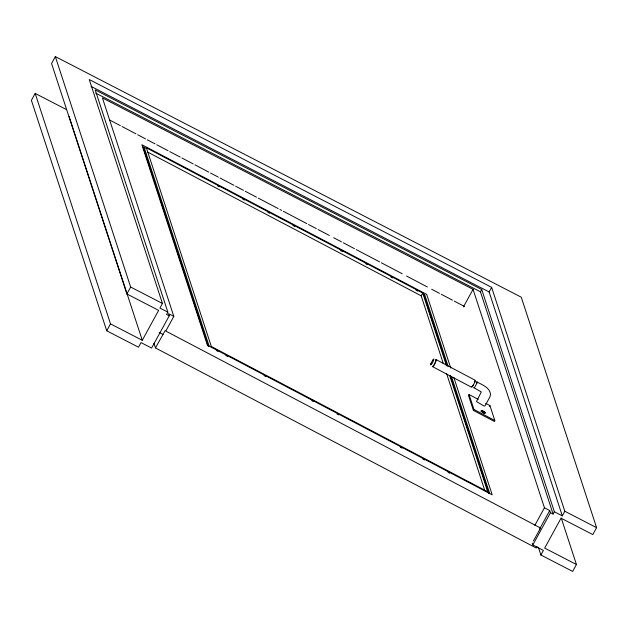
<?xml version="1.0" encoding="UTF-8"?>
<svg xmlns="http://www.w3.org/2000/svg" width="628" height="628" viewBox="0 0 628 628"><rect width="100%" height="100%" fill="white"/><g stroke="black" fill="none" stroke-linecap="round" stroke-linejoin="round"><path stroke-width="0.94" d="M436.272 359.679L434.725 364.193L433.281 366.328L432.48 366.595L471.455 387.201L472.256 386.942L474.933 382.052L475.247 380.285L436.272 359.679L435.471 359.946M474.713 382.287L474.98 380.772M476.77 383.457L477.084 381.887L476.401 382.114M485.758 403.364L489.934 405.57L494.809 420.493L494.448 421.514L473.379 410.374L468.457 395.302L469.077 394.541L478.253 399.392M476.817 383.402L474.517 387.602M489.526 406.442L489.934 405.57M66.529 109.617L35.176 93.423L31.4 100.331L106.729 330.791L138.498 347.198L141.01 342.59L151.599 348.061L169.238 315.829L168.524 313.639L173.823 316.379L166.035 330.611M538.463 547.577L540.896 555.003L572.665 571.409L576.441 564.509L544.672 548.103L561.055 518.171L592.824 534.577L596.6 527.669L521.271 297.209L55.335 56.591L51.559 63.491L126.88 293.951L158.649 310.358L142.273 340.29L110.504 323.883L35.176 93.423M106.729 330.791L110.504 323.883M126.88 293.951L130.663 287.043L55.335 56.591M596.6 527.669L564.831 511.263L491.645 287.357L89.247 79.544L162.432 303.45L159.912 308.058L167.849 312.155L166.593 314.463L169.238 315.829M463.433 306.919L473.057 289.335L102.419 97.937L173.823 316.379M481.723 289.5L554.367 511.765L553.111 514.065L480.459 291.8L481.723 289.5L95.205 89.89L167.849 312.155M564.831 511.263L562.311 515.871L489.126 291.965L491.645 287.357M534.836 525.361L544.452 507.785L473.057 289.335M539.672 528.933L549.751 510.517L544.452 507.785M540.896 555.003L543.416 550.403L532.827 544.931L550.466 512.699L549.751 510.517M481.134 411.316L482.587 411.968L483.097 411.042L485.342 412.596L484.392 412.384L485.114 413.562L482.218 412.031L482.312 411.277L481.134 410.367L483.097 411.042M483.905 413.271L484.628 411.96M537.042 546.596L536.241 548.032L155.446 347.928L165.101 330.713L540.622 528.046L533.376 540.959M443.321 363.581L421.176 295.812L422.746 293.048L146.387 147.823L211.322 346.499L487.689 491.724L449.758 375.677M473.379 410.374L473.952 409.464L469.077 394.541M473.645 384.658L471.722 386.722M435.322 360.394L436.005 360.166L435.738 361.681L433.438 365.881L432.747 366.108M476.362 382.224L477.021 382.005C482.288 384.838 489.628 387.39 490.539 394.243L489.981 396.786L484.934 405.994L483.898 405.963L476.503 401.543L481.291 391.951L473.889 387.719M473.826 387.829L474.548 387.5M481.158 411.277L484.141 412.855M91.084 86.397L489.126 291.965M95.684 93.093L480.459 291.8M130.663 287.043L162.432 303.45M554.367 511.765L562.311 515.871M550.466 512.699L553.111 514.065M159.206 332.455L162.99 334.402M109.931 120.16L120.333 125.631M122.068 126.542L135.946 133.835M137.681 134.745L145.484 138.851M147.219 139.761L155.022 143.859M156.757 144.77L168.037 150.696M169.772 151.607L180.173 157.078M181.908 157.989L193.189 163.916M194.916 164.826L208.794 172.119M210.529 173.03L218.332 177.127M220.067 178.038L233.946 185.331M235.681 186.241L243.483 190.347M245.218 191.257L256.491 197.184M258.226 198.095L278.173 208.575M279.907 209.485L281.642 210.396M283.377 211.306L306.794 223.615M308.529 224.526L316.331 228.623M318.066 229.542L329.347 235.461M333.68 237.745L341.483 241.843M343.218 242.753L354.49 248.68M356.225 249.591L379.642 261.9M381.377 262.81L402.195 273.745M406.528 276.022L427.346 286.965M431.679 289.241L439.482 293.339M441.217 294.249L452.49 300.176M454.225 301.087L464.634 306.558M146.552 148.577L143.082 146.748L208.378 346.515M217.61 185.912L219.345 186.822M242.746 199.123L244.473 200.034M267.873 212.327L269.608 213.237M293.001 225.531L294.736 226.441M340.666 250.58L342.401 251.49M365.794 263.784L367.529 264.694M390.93 276.995L392.665 277.906M416.058 290.199L417.793 291.109M422.989 293.841L424.724 294.752L448.109 366.297M147.407 151.945L421.176 295.812M216.307 350.502L218.042 351.413M225.852 355.519L227.595 356.437M264.05 375.591L265.785 376.51M311.802 400.68L313.537 401.598M336.977 413.915L338.712 414.825M400.342 447.215L402.085 448.125M422.919 459.076L424.654 459.986M448.094 472.303L449.829 473.214M473.952 409.464L494.809 420.493M482.587 411.968L484.117 412.886M561.259 518.045L576.441 564.509M532.222 543.079L532.827 544.931M450.755 368.039L426.687 294.391L141.881 144.73L207.389 345.157L492.195 494.817L453.801 377.357M451.454 376.517L489.714 493.592M423.743 294.414L447.183 366.14M450.229 375.45L488.89 493.741M422.746 293.048L446.422 365.465M446.665 373.793L484.895 490.774M144.212 147.525L209.061 345.926M153.931 343.312L155.446 347.928M69.088 116.384L142.273 340.29M430.91 363.486L430.643 364.994L432.566 362.937L433.901 359.051L433.21 359.279L430.91 363.486"/></g></svg>
